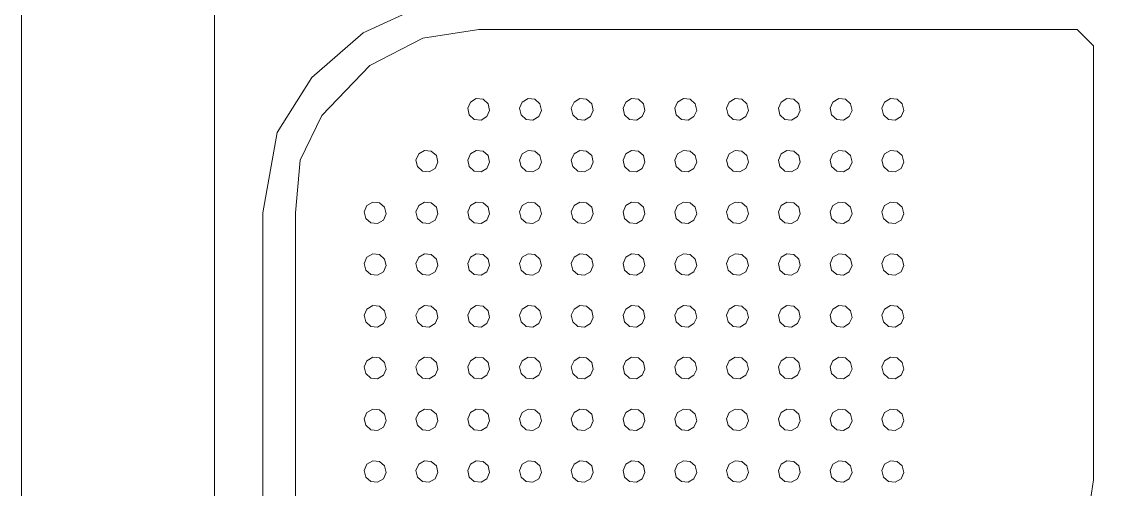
# Model space of a CAD drawing. Header units: millimetres. Extents: x -32 to 1412, y -324 to 2887.
# Drawn here: x 1038.991 to 1039.829, y 2053.535 to 2053.899 of the extents above; entities that cross this region are included whole.
import ezdxf

# ---------------------------------------------------------------- set-up
doc = ezdxf.new("R2010")
doc.units = ezdxf.units.MM
doc.header["$LTSCALE"] = 0.5
doc.layers.add('arquitetura', color=252, linetype='CONTINUOUS', lineweight=5)

msp = doc.modelspace()

# ---------------------------------------------------------------- linework, layer by layer
at = {"layer": 'arquitetura', "color": 252}
for p, q in [((1038.99123, 2053.05913), (1038.99123, 2054.90913)), ((1039.14123, 2053.20913), (1039.14123, 2054.90913)), ((1039.14123, 2053.20913), (1039.14123, 2053.95913))]:
    msp.add_line(p, q, dxfattribs=at)
at = {"layer": 'arquitetura'}
for p, q in [((1039.30323, 2053.9113), (1039.25687, 2053.88992)), ((1039.25687, 2053.88992), (1039.21692, 2053.85516)), ((1039.30323, 2053.88589), (1039.26212, 2053.86451)), ((1039.34666, 2053.89251), (1039.30323, 2053.88589)), ((1039.81204, 2053.89251), (1039.34666, 2053.89251)), ((1039.82462, 2053.87994), (1039.81204, 2053.89251)), ((1039.82462, 2053.54225), (1039.82462, 2053.87994)), ((1039.26212, 2053.86451), (1039.22473, 2053.82571)), ((1039.21692, 2053.85516), (1039.1899, 2053.81242)), ((1039.34027, 2053.83613), (1039.33816, 2053.83129)), ((1039.34482, 2053.8388), (1039.34027, 2053.83613)), ((1039.35007, 2053.83829), (1039.34482, 2053.8388)), ((1039.35402, 2053.83479), (1039.35007, 2053.83829)), ((1039.35515, 2053.82964), (1039.35402, 2053.83479)), ((1039.38052, 2053.83613), (1039.37841, 2053.83129)), ((1039.38507, 2053.8388), (1039.38052, 2053.83613)), ((1039.39032, 2053.83829), (1039.38507, 2053.8388)), ((1039.39427, 2053.83479), (1039.39032, 2053.83829)), ((1039.3954, 2053.82964), (1039.39427, 2053.83479)), ((1039.42077, 2053.83613), (1039.41866, 2053.83129)), ((1039.42532, 2053.8388), (1039.42077, 2053.83613)), ((1039.43057, 2053.83829), (1039.42532, 2053.8388)), ((1039.43452, 2053.83479), (1039.43057, 2053.83829)), ((1039.43565, 2053.82964), (1039.43452, 2053.83479)), ((1039.46102, 2053.83613), (1039.45891, 2053.83129)), ((1039.46557, 2053.8388), (1039.46102, 2053.83613)), ((1039.47082, 2053.83829), (1039.46557, 2053.8388)), ((1039.47476, 2053.83479), (1039.47082, 2053.83829)), ((1039.4759, 2053.82964), (1039.47476, 2053.83479)), ((1039.50127, 2053.83613), (1039.49916, 2053.83129)), ((1039.50582, 2053.8388), (1039.50127, 2053.83613)), ((1039.51107, 2053.83829), (1039.50582, 2053.8388)), ((1039.51501, 2053.83479), (1039.51107, 2053.83829)), ((1039.51615, 2053.82964), (1039.51501, 2053.83479)), ((1039.54152, 2053.83613), (1039.53941, 2053.83129)), ((1039.54607, 2053.8388), (1039.54152, 2053.83613)), ((1039.55132, 2053.83829), (1039.54607, 2053.8388)), ((1039.55526, 2053.83479), (1039.55132, 2053.83829)), ((1039.5564, 2053.82964), (1039.55526, 2053.83479)), ((1039.58177, 2053.83613), (1039.57966, 2053.83129)), ((1039.58631, 2053.8388), (1039.58177, 2053.83613)), ((1039.59157, 2053.83829), (1039.58631, 2053.8388)), ((1039.59551, 2053.83479), (1039.59157, 2053.83829)), ((1039.59665, 2053.82964), (1039.59551, 2053.83479)), ((1039.62202, 2053.83613), (1039.61991, 2053.83129)), ((1039.62656, 2053.8388), (1039.62202, 2053.83613)), ((1039.63181, 2053.83829), (1039.62656, 2053.8388)), ((1039.63576, 2053.83479), (1039.63181, 2053.83829)), ((1039.6369, 2053.82964), (1039.63576, 2053.83479)), ((1039.66226, 2053.83613), (1039.66016, 2053.83129)), ((1039.66681, 2053.8388), (1039.66226, 2053.83613)), ((1039.67206, 2053.83829), (1039.66681, 2053.8388)), ((1039.67601, 2053.83479), (1039.67206, 2053.83829)), ((1039.67715, 2053.82964), (1039.67601, 2053.83479)), ((1039.33816, 2053.83129), (1039.3393, 2053.82614)), ((1039.35304, 2053.8248), (1039.35515, 2053.82964)), ((1039.37841, 2053.83129), (1039.37955, 2053.82614)), ((1039.39329, 2053.8248), (1039.3954, 2053.82964)), ((1039.41866, 2053.83129), (1039.41979, 2053.82614)), ((1039.43354, 2053.8248), (1039.43565, 2053.82964)), ((1039.45891, 2053.83129), (1039.46004, 2053.82614)), ((1039.47379, 2053.8248), (1039.4759, 2053.82964)), ((1039.49916, 2053.83129), (1039.50029, 2053.82614)), ((1039.51404, 2053.8248), (1039.51615, 2053.82964)), ((1039.53941, 2053.83129), (1039.54054, 2053.82614)), ((1039.55429, 2053.8248), (1039.5564, 2053.82964)), ((1039.57966, 2053.83129), (1039.58079, 2053.82614)), ((1039.59454, 2053.8248), (1039.59665, 2053.82964)), ((1039.61991, 2053.83129), (1039.62104, 2053.82614)), ((1039.63479, 2053.8248), (1039.6369, 2053.82964)), ((1039.66016, 2053.83129), (1039.66129, 2053.82614)), ((1039.67504, 2053.8248), (1039.67715, 2053.82964)), ((1039.22473, 2053.82571), (1039.20795, 2053.79104)), ((1039.3393, 2053.82614), (1039.34324, 2053.82264)), ((1039.34324, 2053.82264), (1039.34849, 2053.82213)), ((1039.34849, 2053.82213), (1039.35304, 2053.8248)), ((1039.37955, 2053.82614), (1039.38349, 2053.82264)), ((1039.38349, 2053.82264), (1039.38874, 2053.82213)), ((1039.38874, 2053.82213), (1039.39329, 2053.8248)), ((1039.41979, 2053.82614), (1039.42374, 2053.82264)), ((1039.42374, 2053.82264), (1039.42899, 2053.82213)), ((1039.42899, 2053.82213), (1039.43354, 2053.8248)), ((1039.46004, 2053.82614), (1039.46399, 2053.82264)), ((1039.46399, 2053.82264), (1039.46924, 2053.82213)), ((1039.46924, 2053.82213), (1039.47379, 2053.8248)), ((1039.50029, 2053.82614), (1039.50424, 2053.82264)), ((1039.50424, 2053.82264), (1039.50949, 2053.82213)), ((1039.50949, 2053.82213), (1039.51404, 2053.8248)), ((1039.54054, 2053.82614), (1039.54449, 2053.82264)), ((1039.54449, 2053.82264), (1039.54974, 2053.82213)), ((1039.54974, 2053.82213), (1039.55429, 2053.8248)), ((1039.58079, 2053.82614), (1039.58474, 2053.82264)), ((1039.58474, 2053.82264), (1039.58999, 2053.82213)), ((1039.58999, 2053.82213), (1039.59454, 2053.8248)), ((1039.62104, 2053.82614), (1039.62499, 2053.82264)), ((1039.62499, 2053.82264), (1039.63024, 2053.82213)), ((1039.63024, 2053.82213), (1039.63479, 2053.8248)), ((1039.66129, 2053.82614), (1039.66524, 2053.82264)), ((1039.66524, 2053.82264), (1039.67049, 2053.82213)), ((1039.67049, 2053.82213), (1039.67504, 2053.8248)), ((1039.1899, 2053.81242), (1039.17895, 2053.74996)), ((1039.30002, 2053.79588), (1039.29791, 2053.79104)), ((1039.30457, 2053.79855), (1039.30002, 2053.79588)), ((1039.30982, 2053.79804), (1039.30457, 2053.79855)), ((1039.31377, 2053.79454), (1039.30982, 2053.79804)), ((1039.3149, 2053.78939), (1039.31377, 2053.79454)), ((1039.34027, 2053.79588), (1039.33816, 2053.79104)), ((1039.34482, 2053.79855), (1039.34027, 2053.79588)), ((1039.35007, 2053.79804), (1039.34482, 2053.79855)), ((1039.35402, 2053.79454), (1039.35007, 2053.79804)), ((1039.35515, 2053.78939), (1039.35402, 2053.79454)), ((1039.38052, 2053.79588), (1039.37841, 2053.79104)), ((1039.38507, 2053.79855), (1039.38052, 2053.79588)), ((1039.39032, 2053.79804), (1039.38507, 2053.79855)), ((1039.39427, 2053.79454), (1039.39032, 2053.79804)), ((1039.3954, 2053.78939), (1039.39427, 2053.79454)), ((1039.42077, 2053.79588), (1039.41866, 2053.79104)), ((1039.42532, 2053.79855), (1039.42077, 2053.79588)), ((1039.43057, 2053.79804), (1039.42532, 2053.79855)), ((1039.43452, 2053.79454), (1039.43057, 2053.79804)), ((1039.43565, 2053.78939), (1039.43452, 2053.79454)), ((1039.46102, 2053.79588), (1039.45891, 2053.79104)), ((1039.46557, 2053.79855), (1039.46102, 2053.79588)), ((1039.47082, 2053.79804), (1039.46557, 2053.79855)), ((1039.47476, 2053.79454), (1039.47082, 2053.79804)), ((1039.4759, 2053.78939), (1039.47476, 2053.79454)), ((1039.50127, 2053.79588), (1039.49916, 2053.79104)), ((1039.50582, 2053.79855), (1039.50127, 2053.79588)), ((1039.51107, 2053.79804), (1039.50582, 2053.79855)), ((1039.51501, 2053.79454), (1039.51107, 2053.79804)), ((1039.51615, 2053.78939), (1039.51501, 2053.79454)), ((1039.54152, 2053.79588), (1039.53941, 2053.79104)), ((1039.54607, 2053.79855), (1039.54152, 2053.79588)), ((1039.55132, 2053.79804), (1039.54607, 2053.79855)), ((1039.55526, 2053.79454), (1039.55132, 2053.79804)), ((1039.5564, 2053.78939), (1039.55526, 2053.79454)), ((1039.58177, 2053.79588), (1039.57966, 2053.79104)), ((1039.58631, 2053.79855), (1039.58177, 2053.79588)), ((1039.59157, 2053.79804), (1039.58631, 2053.79855)), ((1039.59551, 2053.79454), (1039.59157, 2053.79804)), ((1039.59665, 2053.78939), (1039.59551, 2053.79454)), ((1039.62202, 2053.79588), (1039.61991, 2053.79104)), ((1039.62656, 2053.79855), (1039.62202, 2053.79588)), ((1039.63181, 2053.79804), (1039.62656, 2053.79855)), ((1039.63576, 2053.79454), (1039.63181, 2053.79804)), ((1039.6369, 2053.78939), (1039.63576, 2053.79454)), ((1039.66226, 2053.79588), (1039.66016, 2053.79104)), ((1039.66681, 2053.79855), (1039.66226, 2053.79588)), ((1039.67206, 2053.79804), (1039.66681, 2053.79855)), ((1039.67601, 2053.79454), (1039.67206, 2053.79804)), ((1039.67715, 2053.78939), (1039.67601, 2053.79454)), ((1039.20795, 2053.79104), (1039.20411, 2053.74996)), ((1039.29791, 2053.79104), (1039.29905, 2053.78589)), ((1039.29905, 2053.78589), (1039.30299, 2053.78239)), ((1039.30824, 2053.78188), (1039.31279, 2053.78455)), ((1039.31279, 2053.78455), (1039.3149, 2053.78939)), ((1039.33816, 2053.79104), (1039.3393, 2053.78589)), ((1039.3393, 2053.78589), (1039.34324, 2053.78239)), ((1039.34849, 2053.78188), (1039.35304, 2053.78455)), ((1039.35304, 2053.78455), (1039.35515, 2053.78939)), ((1039.37841, 2053.79104), (1039.37955, 2053.78589)), ((1039.37955, 2053.78589), (1039.38349, 2053.78239)), ((1039.38874, 2053.78188), (1039.39329, 2053.78455)), ((1039.39329, 2053.78455), (1039.3954, 2053.78939)), ((1039.41866, 2053.79104), (1039.41979, 2053.78589)), ((1039.41979, 2053.78589), (1039.42374, 2053.78239)), ((1039.42899, 2053.78188), (1039.43354, 2053.78455)), ((1039.43354, 2053.78455), (1039.43565, 2053.78939)), ((1039.45891, 2053.79104), (1039.46004, 2053.78589)), ((1039.46004, 2053.78589), (1039.46399, 2053.78239)), ((1039.46924, 2053.78188), (1039.47379, 2053.78455)), ((1039.47379, 2053.78455), (1039.4759, 2053.78939)), ((1039.49916, 2053.79104), (1039.50029, 2053.78589)), ((1039.50029, 2053.78589), (1039.50424, 2053.78239)), ((1039.50949, 2053.78188), (1039.51404, 2053.78455)), ((1039.51404, 2053.78455), (1039.51615, 2053.78939)), ((1039.53941, 2053.79104), (1039.54054, 2053.78589)), ((1039.54054, 2053.78589), (1039.54449, 2053.78239)), ((1039.54974, 2053.78188), (1039.55429, 2053.78455)), ((1039.55429, 2053.78455), (1039.5564, 2053.78939)), ((1039.57966, 2053.79104), (1039.58079, 2053.78589)), ((1039.58079, 2053.78589), (1039.58474, 2053.78239)), ((1039.58999, 2053.78188), (1039.59454, 2053.78455)), ((1039.59454, 2053.78455), (1039.59665, 2053.78939)), ((1039.61991, 2053.79104), (1039.62104, 2053.78589)), ((1039.62104, 2053.78589), (1039.62499, 2053.78239)), ((1039.63024, 2053.78188), (1039.63479, 2053.78455)), ((1039.63479, 2053.78455), (1039.6369, 2053.78939)), ((1039.66016, 2053.79104), (1039.66129, 2053.78589)), ((1039.66129, 2053.78589), (1039.66524, 2053.78239)), ((1039.67049, 2053.78188), (1039.67504, 2053.78455)), ((1039.67504, 2053.78455), (1039.67715, 2053.78939)), ((1039.30299, 2053.78239), (1039.30824, 2053.78188)), ((1039.34324, 2053.78239), (1039.34849, 2053.78188)), ((1039.38349, 2053.78239), (1039.38874, 2053.78188)), ((1039.42374, 2053.78239), (1039.42899, 2053.78188)), ((1039.46399, 2053.78239), (1039.46924, 2053.78188)), ((1039.50424, 2053.78239), (1039.50949, 2053.78188)), ((1039.54449, 2053.78239), (1039.54974, 2053.78188)), ((1039.58474, 2053.78239), (1039.58999, 2053.78188)), ((1039.62499, 2053.78239), (1039.63024, 2053.78188)), ((1039.66524, 2053.78239), (1039.67049, 2053.78188)), ((1039.25977, 2053.75563), (1039.25766, 2053.75079)), ((1039.26432, 2053.7583), (1039.25977, 2053.75563)), ((1039.26957, 2053.75779), (1039.26432, 2053.7583)), ((1039.27352, 2053.75429), (1039.26957, 2053.75779)), ((1039.27465, 2053.74914), (1039.27352, 2053.75429)), ((1039.30002, 2053.75563), (1039.29791, 2053.75079)), ((1039.30457, 2053.7583), (1039.30002, 2053.75563)), ((1039.30982, 2053.75779), (1039.30457, 2053.7583)), ((1039.31377, 2053.75429), (1039.30982, 2053.75779)), ((1039.3149, 2053.74914), (1039.31377, 2053.75429)), ((1039.34027, 2053.75563), (1039.33816, 2053.75079)), ((1039.34482, 2053.7583), (1039.34027, 2053.75563)), ((1039.35007, 2053.75779), (1039.34482, 2053.7583)), ((1039.35402, 2053.75429), (1039.35007, 2053.75779)), ((1039.35515, 2053.74914), (1039.35402, 2053.75429)), ((1039.38052, 2053.75563), (1039.37841, 2053.75079)), ((1039.38507, 2053.7583), (1039.38052, 2053.75563)), ((1039.39032, 2053.75779), (1039.38507, 2053.7583)), ((1039.39427, 2053.75429), (1039.39032, 2053.75779)), ((1039.3954, 2053.74914), (1039.39427, 2053.75429)), ((1039.42077, 2053.75563), (1039.41866, 2053.75079)), ((1039.42532, 2053.7583), (1039.42077, 2053.75563)), ((1039.43057, 2053.75779), (1039.42532, 2053.7583)), ((1039.43452, 2053.75429), (1039.43057, 2053.75779)), ((1039.43565, 2053.74914), (1039.43452, 2053.75429)), ((1039.46102, 2053.75563), (1039.45891, 2053.75079)), ((1039.46557, 2053.7583), (1039.46102, 2053.75563)), ((1039.47082, 2053.75779), (1039.46557, 2053.7583)), ((1039.47476, 2053.75429), (1039.47082, 2053.75779)), ((1039.4759, 2053.74914), (1039.47476, 2053.75429)), ((1039.50127, 2053.75563), (1039.49916, 2053.75079)), ((1039.50582, 2053.7583), (1039.50127, 2053.75563)), ((1039.51107, 2053.75779), (1039.50582, 2053.7583)), ((1039.51501, 2053.75429), (1039.51107, 2053.75779)), ((1039.51615, 2053.74914), (1039.51501, 2053.75429)), ((1039.54152, 2053.75563), (1039.53941, 2053.75079)), ((1039.54607, 2053.7583), (1039.54152, 2053.75563)), ((1039.55132, 2053.75779), (1039.54607, 2053.7583)), ((1039.55526, 2053.75429), (1039.55132, 2053.75779)), ((1039.5564, 2053.74914), (1039.55526, 2053.75429)), ((1039.58177, 2053.75563), (1039.57966, 2053.75079)), ((1039.58631, 2053.7583), (1039.58177, 2053.75563)), ((1039.59157, 2053.75779), (1039.58631, 2053.7583)), ((1039.59551, 2053.75429), (1039.59157, 2053.75779)), ((1039.59665, 2053.74914), (1039.59551, 2053.75429)), ((1039.62202, 2053.75563), (1039.61991, 2053.75079)), ((1039.62656, 2053.7583), (1039.62202, 2053.75563)), ((1039.63181, 2053.75779), (1039.62656, 2053.7583)), ((1039.63576, 2053.75429), (1039.63181, 2053.75779)), ((1039.6369, 2053.74914), (1039.63576, 2053.75429)), ((1039.66226, 2053.75563), (1039.66016, 2053.75079)), ((1039.66681, 2053.7583), (1039.66226, 2053.75563)), ((1039.67206, 2053.75779), (1039.66681, 2053.7583)), ((1039.67601, 2053.75429), (1039.67206, 2053.75779)), ((1039.67715, 2053.74914), (1039.67601, 2053.75429)), ((1039.17895, 2053.74996), (1039.17895, 2053.25942)), ((1039.20411, 2053.74996), (1039.20411, 2053.28458)), ((1039.25766, 2053.75079), (1039.2588, 2053.74564)), ((1039.2588, 2053.74564), (1039.26274, 2053.74214)), ((1039.268, 2053.74163), (1039.27254, 2053.7443)), ((1039.27254, 2053.7443), (1039.27465, 2053.74914)), ((1039.29791, 2053.75079), (1039.29905, 2053.74564)), ((1039.29905, 2053.74564), (1039.30299, 2053.74214)), ((1039.30824, 2053.74163), (1039.31279, 2053.7443)), ((1039.31279, 2053.7443), (1039.3149, 2053.74914)), ((1039.33816, 2053.75079), (1039.3393, 2053.74564)), ((1039.3393, 2053.74564), (1039.34324, 2053.74214)), ((1039.34849, 2053.74163), (1039.35304, 2053.7443)), ((1039.35304, 2053.7443), (1039.35515, 2053.74914)), ((1039.37841, 2053.75079), (1039.37955, 2053.74564)), ((1039.37955, 2053.74564), (1039.38349, 2053.74214)), ((1039.38874, 2053.74163), (1039.39329, 2053.7443)), ((1039.39329, 2053.7443), (1039.3954, 2053.74914)), ((1039.41866, 2053.75079), (1039.41979, 2053.74564)), ((1039.41979, 2053.74564), (1039.42374, 2053.74214)), ((1039.42899, 2053.74163), (1039.43354, 2053.7443)), ((1039.43354, 2053.7443), (1039.43565, 2053.74914)), ((1039.45891, 2053.75079), (1039.46004, 2053.74564)), ((1039.46004, 2053.74564), (1039.46399, 2053.74214)), ((1039.46924, 2053.74163), (1039.47379, 2053.7443)), ((1039.47379, 2053.7443), (1039.4759, 2053.74914)), ((1039.49916, 2053.75079), (1039.50029, 2053.74564)), ((1039.50029, 2053.74564), (1039.50424, 2053.74214)), ((1039.50949, 2053.74163), (1039.51404, 2053.7443)), ((1039.51404, 2053.7443), (1039.51615, 2053.74914)), ((1039.53941, 2053.75079), (1039.54054, 2053.74564)), ((1039.54054, 2053.74564), (1039.54449, 2053.74214)), ((1039.54974, 2053.74163), (1039.55429, 2053.7443)), ((1039.55429, 2053.7443), (1039.5564, 2053.74914)), ((1039.57966, 2053.75079), (1039.58079, 2053.74564)), ((1039.58079, 2053.74564), (1039.58474, 2053.74214)), ((1039.58999, 2053.74163), (1039.59454, 2053.7443)), ((1039.59454, 2053.7443), (1039.59665, 2053.74914)), ((1039.61991, 2053.75079), (1039.62104, 2053.74564)), ((1039.62104, 2053.74564), (1039.62499, 2053.74214)), ((1039.63024, 2053.74163), (1039.63479, 2053.7443)), ((1039.63479, 2053.7443), (1039.6369, 2053.74914)), ((1039.66016, 2053.75079), (1039.66129, 2053.74564)), ((1039.66129, 2053.74564), (1039.66524, 2053.74214)), ((1039.67049, 2053.74163), (1039.67504, 2053.7443)), ((1039.67504, 2053.7443), (1039.67715, 2053.74914)), ((1039.26274, 2053.74214), (1039.268, 2053.74163)), ((1039.30299, 2053.74214), (1039.30824, 2053.74163)), ((1039.34324, 2053.74214), (1039.34849, 2053.74163)), ((1039.38349, 2053.74214), (1039.38874, 2053.74163)), ((1039.42374, 2053.74214), (1039.42899, 2053.74163)), ((1039.46399, 2053.74214), (1039.46924, 2053.74163)), ((1039.50424, 2053.74214), (1039.50949, 2053.74163)), ((1039.54449, 2053.74214), (1039.54974, 2053.74163)), ((1039.58474, 2053.74214), (1039.58999, 2053.74163)), ((1039.62499, 2053.74214), (1039.63024, 2053.74163)), ((1039.66524, 2053.74214), (1039.67049, 2053.74163)), ((1039.26432, 2053.71805), (1039.25977, 2053.71538)), ((1039.26957, 2053.71754), (1039.26432, 2053.71805)), ((1039.27352, 2053.71404), (1039.26957, 2053.71754)), ((1039.30457, 2053.71805), (1039.30002, 2053.71538)), ((1039.30982, 2053.71754), (1039.30457, 2053.71805)), ((1039.31377, 2053.71404), (1039.30982, 2053.71754)), ((1039.34482, 2053.71805), (1039.34027, 2053.71538)), ((1039.35007, 2053.71754), (1039.34482, 2053.71805)), ((1039.35402, 2053.71404), (1039.35007, 2053.71754)), ((1039.38507, 2053.71805), (1039.38052, 2053.71538)), ((1039.39032, 2053.71754), (1039.38507, 2053.71805)), ((1039.39427, 2053.71404), (1039.39032, 2053.71754)), ((1039.42532, 2053.71805), (1039.42077, 2053.71538)), ((1039.43057, 2053.71754), (1039.42532, 2053.71805)), ((1039.43452, 2053.71404), (1039.43057, 2053.71754)), ((1039.46557, 2053.71805), (1039.46102, 2053.71538)), ((1039.47082, 2053.71754), (1039.46557, 2053.71805)), ((1039.47476, 2053.71404), (1039.47082, 2053.71754)), ((1039.50582, 2053.71805), (1039.50127, 2053.71538)), ((1039.51107, 2053.71754), (1039.50582, 2053.71805)), ((1039.51501, 2053.71404), (1039.51107, 2053.71754)), ((1039.54607, 2053.71805), (1039.54152, 2053.71538)), ((1039.55132, 2053.71754), (1039.54607, 2053.71805)), ((1039.55526, 2053.71404), (1039.55132, 2053.71754)), ((1039.58631, 2053.71805), (1039.58177, 2053.71538)), ((1039.59157, 2053.71754), (1039.58631, 2053.71805)), ((1039.59551, 2053.71404), (1039.59157, 2053.71754)), ((1039.62656, 2053.71805), (1039.62202, 2053.71538)), ((1039.63181, 2053.71754), (1039.62656, 2053.71805)), ((1039.63576, 2053.71404), (1039.63181, 2053.71754)), ((1039.66681, 2053.71805), (1039.66226, 2053.71538)), ((1039.67206, 2053.71754), (1039.66681, 2053.71805)), ((1039.67601, 2053.71404), (1039.67206, 2053.71754)), ((1039.25977, 2053.71538), (1039.25766, 2053.71054)), ((1039.25766, 2053.71054), (1039.2588, 2053.70539)), ((1039.27465, 2053.70889), (1039.27352, 2053.71404)), ((1039.30002, 2053.71538), (1039.29791, 2053.71054)), ((1039.29791, 2053.71054), (1039.29905, 2053.70539)), ((1039.3149, 2053.70889), (1039.31377, 2053.71404)), ((1039.34027, 2053.71538), (1039.33816, 2053.71054)), ((1039.33816, 2053.71054), (1039.3393, 2053.70539)), ((1039.35515, 2053.70889), (1039.35402, 2053.71404)), ((1039.38052, 2053.71538), (1039.37841, 2053.71054)), ((1039.37841, 2053.71054), (1039.37955, 2053.70539)), ((1039.3954, 2053.70889), (1039.39427, 2053.71404)), ((1039.42077, 2053.71538), (1039.41866, 2053.71054)), ((1039.41866, 2053.71054), (1039.41979, 2053.70539)), ((1039.43565, 2053.70889), (1039.43452, 2053.71404)), ((1039.46102, 2053.71538), (1039.45891, 2053.71054)), ((1039.45891, 2053.71054), (1039.46004, 2053.70539)), ((1039.4759, 2053.70889), (1039.47476, 2053.71404)), ((1039.50127, 2053.71538), (1039.49916, 2053.71054)), ((1039.49916, 2053.71054), (1039.50029, 2053.70539)), ((1039.51615, 2053.70889), (1039.51501, 2053.71404)), ((1039.54152, 2053.71538), (1039.53941, 2053.71054)), ((1039.53941, 2053.71054), (1039.54054, 2053.70539)), ((1039.5564, 2053.70889), (1039.55526, 2053.71404)), ((1039.58177, 2053.71538), (1039.57966, 2053.71054)), ((1039.57966, 2053.71054), (1039.58079, 2053.70539)), ((1039.59665, 2053.70889), (1039.59551, 2053.71404)), ((1039.62202, 2053.71538), (1039.61991, 2053.71054)), ((1039.61991, 2053.71054), (1039.62104, 2053.70539)), ((1039.6369, 2053.70889), (1039.63576, 2053.71404)), ((1039.66226, 2053.71538), (1039.66016, 2053.71054)), ((1039.66016, 2053.71054), (1039.66129, 2053.70539)), ((1039.67715, 2053.70889), (1039.67601, 2053.71404)), ((1039.2588, 2053.70539), (1039.26274, 2053.70189)), ((1039.26274, 2053.70189), (1039.268, 2053.70138)), ((1039.268, 2053.70138), (1039.27254, 2053.70405)), ((1039.27254, 2053.70405), (1039.27465, 2053.70889)), ((1039.29905, 2053.70539), (1039.30299, 2053.70189)), ((1039.30299, 2053.70189), (1039.30824, 2053.70138)), ((1039.30824, 2053.70138), (1039.31279, 2053.70405)), ((1039.31279, 2053.70405), (1039.3149, 2053.70889)), ((1039.3393, 2053.70539), (1039.34324, 2053.70189)), ((1039.34324, 2053.70189), (1039.34849, 2053.70138)), ((1039.34849, 2053.70138), (1039.35304, 2053.70405)), ((1039.35304, 2053.70405), (1039.35515, 2053.70889)), ((1039.37955, 2053.70539), (1039.38349, 2053.70189)), ((1039.38349, 2053.70189), (1039.38874, 2053.70138)), ((1039.38874, 2053.70138), (1039.39329, 2053.70405)), ((1039.39329, 2053.70405), (1039.3954, 2053.70889)), ((1039.41979, 2053.70539), (1039.42374, 2053.70189)), ((1039.42374, 2053.70189), (1039.42899, 2053.70138)), ((1039.42899, 2053.70138), (1039.43354, 2053.70405)), ((1039.43354, 2053.70405), (1039.43565, 2053.70889)), ((1039.46004, 2053.70539), (1039.46399, 2053.70189)), ((1039.46399, 2053.70189), (1039.46924, 2053.70138)), ((1039.46924, 2053.70138), (1039.47379, 2053.70405)), ((1039.47379, 2053.70405), (1039.4759, 2053.70889)), ((1039.50029, 2053.70539), (1039.50424, 2053.70189)), ((1039.50424, 2053.70189), (1039.50949, 2053.70138)), ((1039.50949, 2053.70138), (1039.51404, 2053.70405)), ((1039.51404, 2053.70405), (1039.51615, 2053.70889)), ((1039.54054, 2053.70539), (1039.54449, 2053.70189)), ((1039.54449, 2053.70189), (1039.54974, 2053.70138)), ((1039.54974, 2053.70138), (1039.55429, 2053.70405)), ((1039.55429, 2053.70405), (1039.5564, 2053.70889)), ((1039.58079, 2053.70539), (1039.58474, 2053.70189)), ((1039.58474, 2053.70189), (1039.58999, 2053.70138)), ((1039.58999, 2053.70138), (1039.59454, 2053.70405)), ((1039.59454, 2053.70405), (1039.59665, 2053.70889)), ((1039.62104, 2053.70539), (1039.62499, 2053.70189)), ((1039.62499, 2053.70189), (1039.63024, 2053.70138)), ((1039.63024, 2053.70138), (1039.63479, 2053.70405)), ((1039.63479, 2053.70405), (1039.6369, 2053.70889)), ((1039.66129, 2053.70539), (1039.66524, 2053.70189)), ((1039.66524, 2053.70189), (1039.67049, 2053.70138)), ((1039.67049, 2053.70138), (1039.67504, 2053.70405)), ((1039.67504, 2053.70405), (1039.67715, 2053.70889)), ((1039.26432, 2053.6778), (1039.25977, 2053.67513)), ((1039.26957, 2053.67729), (1039.26432, 2053.6778)), ((1039.27352, 2053.67379), (1039.26957, 2053.67729)), ((1039.30457, 2053.6778), (1039.30002, 2053.67513)), ((1039.30982, 2053.67729), (1039.30457, 2053.6778)), ((1039.31377, 2053.67379), (1039.30982, 2053.67729)), ((1039.34482, 2053.6778), (1039.34027, 2053.67513)), ((1039.35007, 2053.67729), (1039.34482, 2053.6778)), ((1039.35402, 2053.67379), (1039.35007, 2053.67729)), ((1039.38507, 2053.6778), (1039.38052, 2053.67513)), ((1039.39032, 2053.67729), (1039.38507, 2053.6778)), ((1039.39427, 2053.67379), (1039.39032, 2053.67729)), ((1039.42532, 2053.6778), (1039.42077, 2053.67513)), ((1039.43057, 2053.67729), (1039.42532, 2053.6778)), ((1039.43452, 2053.67379), (1039.43057, 2053.67729)), ((1039.46557, 2053.6778), (1039.46102, 2053.67513)), ((1039.47082, 2053.67729), (1039.46557, 2053.6778)), ((1039.47476, 2053.67379), (1039.47082, 2053.67729)), ((1039.50582, 2053.6778), (1039.50127, 2053.67513)), ((1039.51107, 2053.67729), (1039.50582, 2053.6778)), ((1039.51501, 2053.67379), (1039.51107, 2053.67729)), ((1039.54607, 2053.6778), (1039.54152, 2053.67513)), ((1039.55132, 2053.67729), (1039.54607, 2053.6778)), ((1039.55526, 2053.67379), (1039.55132, 2053.67729)), ((1039.58631, 2053.6778), (1039.58177, 2053.67513)), ((1039.59157, 2053.67729), (1039.58631, 2053.6778)), ((1039.59551, 2053.67379), (1039.59157, 2053.67729)), ((1039.62656, 2053.6778), (1039.62202, 2053.67513)), ((1039.63181, 2053.67729), (1039.62656, 2053.6778)), ((1039.63576, 2053.67379), (1039.63181, 2053.67729)), ((1039.66681, 2053.6778), (1039.66226, 2053.67513)), ((1039.67206, 2053.67729), (1039.66681, 2053.6778)), ((1039.67601, 2053.67379), (1039.67206, 2053.67729)), ((1039.25977, 2053.67513), (1039.25766, 2053.67029)), ((1039.25766, 2053.67029), (1039.2588, 2053.66514)), ((1039.27254, 2053.6638), (1039.27465, 2053.66864)), ((1039.27465, 2053.66864), (1039.27352, 2053.67379)), ((1039.30002, 2053.67513), (1039.29791, 2053.67029)), ((1039.29791, 2053.67029), (1039.29905, 2053.66514)), ((1039.31279, 2053.6638), (1039.3149, 2053.66864)), ((1039.3149, 2053.66864), (1039.31377, 2053.67379)), ((1039.34027, 2053.67513), (1039.33816, 2053.67029)), ((1039.33816, 2053.67029), (1039.3393, 2053.66514)), ((1039.35304, 2053.6638), (1039.35515, 2053.66864)), ((1039.35515, 2053.66864), (1039.35402, 2053.67379)), ((1039.38052, 2053.67513), (1039.37841, 2053.67029)), ((1039.37841, 2053.67029), (1039.37955, 2053.66514)), ((1039.39329, 2053.6638), (1039.3954, 2053.66864)), ((1039.3954, 2053.66864), (1039.39427, 2053.67379)), ((1039.42077, 2053.67513), (1039.41866, 2053.67029)), ((1039.41866, 2053.67029), (1039.41979, 2053.66514)), ((1039.43354, 2053.6638), (1039.43565, 2053.66864)), ((1039.43565, 2053.66864), (1039.43452, 2053.67379)), ((1039.46102, 2053.67513), (1039.45891, 2053.67029)), ((1039.45891, 2053.67029), (1039.46004, 2053.66514)), ((1039.47379, 2053.6638), (1039.4759, 2053.66864)), ((1039.4759, 2053.66864), (1039.47476, 2053.67379)), ((1039.50127, 2053.67513), (1039.49916, 2053.67029)), ((1039.49916, 2053.67029), (1039.50029, 2053.66514)), ((1039.51404, 2053.6638), (1039.51615, 2053.66864)), ((1039.51615, 2053.66864), (1039.51501, 2053.67379)), ((1039.54152, 2053.67513), (1039.53941, 2053.67029)), ((1039.53941, 2053.67029), (1039.54054, 2053.66514)), ((1039.55429, 2053.6638), (1039.5564, 2053.66864)), ((1039.5564, 2053.66864), (1039.55526, 2053.67379)), ((1039.58177, 2053.67513), (1039.57966, 2053.67029)), ((1039.57966, 2053.67029), (1039.58079, 2053.66514)), ((1039.59454, 2053.6638), (1039.59665, 2053.66864)), ((1039.59665, 2053.66864), (1039.59551, 2053.67379)), ((1039.62202, 2053.67513), (1039.61991, 2053.67029)), ((1039.61991, 2053.67029), (1039.62104, 2053.66514)), ((1039.63479, 2053.6638), (1039.6369, 2053.66864)), ((1039.6369, 2053.66864), (1039.63576, 2053.67379)), ((1039.66226, 2053.67513), (1039.66016, 2053.67029)), ((1039.66016, 2053.67029), (1039.66129, 2053.66514)), ((1039.67504, 2053.6638), (1039.67715, 2053.66864)), ((1039.67715, 2053.66864), (1039.67601, 2053.67379)), ((1039.2588, 2053.66514), (1039.26274, 2053.66164)), ((1039.26274, 2053.66164), (1039.268, 2053.66113)), ((1039.268, 2053.66113), (1039.27254, 2053.6638)), ((1039.29905, 2053.66514), (1039.30299, 2053.66164)), ((1039.30299, 2053.66164), (1039.30824, 2053.66113)), ((1039.30824, 2053.66113), (1039.31279, 2053.6638)), ((1039.3393, 2053.66514), (1039.34324, 2053.66164)), ((1039.34324, 2053.66164), (1039.34849, 2053.66113)), ((1039.34849, 2053.66113), (1039.35304, 2053.6638)), ((1039.37955, 2053.66514), (1039.38349, 2053.66164)), ((1039.38349, 2053.66164), (1039.38874, 2053.66113)), ((1039.38874, 2053.66113), (1039.39329, 2053.6638)), ((1039.41979, 2053.66514), (1039.42374, 2053.66164)), ((1039.42374, 2053.66164), (1039.42899, 2053.66113)), ((1039.42899, 2053.66113), (1039.43354, 2053.6638)), ((1039.46004, 2053.66514), (1039.46399, 2053.66164)), ((1039.46399, 2053.66164), (1039.46924, 2053.66113)), ((1039.46924, 2053.66113), (1039.47379, 2053.6638)), ((1039.50029, 2053.66514), (1039.50424, 2053.66164)), ((1039.50424, 2053.66164), (1039.50949, 2053.66113)), ((1039.50949, 2053.66113), (1039.51404, 2053.6638)), ((1039.54054, 2053.66514), (1039.54449, 2053.66164)), ((1039.54449, 2053.66164), (1039.54974, 2053.66113)), ((1039.54974, 2053.66113), (1039.55429, 2053.6638)), ((1039.58079, 2053.66514), (1039.58474, 2053.66164)), ((1039.58474, 2053.66164), (1039.58999, 2053.66113)), ((1039.58999, 2053.66113), (1039.59454, 2053.6638)), ((1039.62104, 2053.66514), (1039.62499, 2053.66164)), ((1039.62499, 2053.66164), (1039.63024, 2053.66113)), ((1039.63024, 2053.66113), (1039.63479, 2053.6638)), ((1039.66129, 2053.66514), (1039.66524, 2053.66164)), ((1039.66524, 2053.66164), (1039.67049, 2053.66113)), ((1039.67049, 2053.66113), (1039.67504, 2053.6638)), ((1039.25977, 2053.63488), (1039.25766, 2053.63004)), ((1039.26432, 2053.63755), (1039.25977, 2053.63488)), ((1039.26957, 2053.63704), (1039.26432, 2053.63755)), ((1039.27352, 2053.63354), (1039.26957, 2053.63704)), ((1039.30002, 2053.63488), (1039.29791, 2053.63004)), ((1039.30457, 2053.63755), (1039.30002, 2053.63488)), ((1039.30982, 2053.63704), (1039.30457, 2053.63755)), ((1039.31377, 2053.63354), (1039.30982, 2053.63704)), ((1039.34027, 2053.63488), (1039.33816, 2053.63004)), ((1039.34482, 2053.63755), (1039.34027, 2053.63488)), ((1039.35007, 2053.63704), (1039.34482, 2053.63755)), ((1039.35402, 2053.63354), (1039.35007, 2053.63704)), ((1039.38052, 2053.63488), (1039.37841, 2053.63004)), ((1039.38507, 2053.63755), (1039.38052, 2053.63488)), ((1039.39032, 2053.63704), (1039.38507, 2053.63755)), ((1039.39427, 2053.63354), (1039.39032, 2053.63704)), ((1039.42077, 2053.63488), (1039.41866, 2053.63004)), ((1039.42532, 2053.63755), (1039.42077, 2053.63488)), ((1039.43057, 2053.63704), (1039.42532, 2053.63755)), ((1039.43452, 2053.63354), (1039.43057, 2053.63704)), ((1039.46102, 2053.63488), (1039.45891, 2053.63004)), ((1039.46557, 2053.63755), (1039.46102, 2053.63488)), ((1039.47082, 2053.63704), (1039.46557, 2053.63755)), ((1039.47476, 2053.63354), (1039.47082, 2053.63704)), ((1039.50127, 2053.63488), (1039.49916, 2053.63004)), ((1039.50582, 2053.63755), (1039.50127, 2053.63488)), ((1039.51107, 2053.63704), (1039.50582, 2053.63755)), ((1039.51501, 2053.63354), (1039.51107, 2053.63704)), ((1039.54152, 2053.63488), (1039.53941, 2053.63004)), ((1039.54607, 2053.63755), (1039.54152, 2053.63488)), ((1039.55132, 2053.63704), (1039.54607, 2053.63755)), ((1039.55526, 2053.63354), (1039.55132, 2053.63704)), ((1039.58177, 2053.63488), (1039.57966, 2053.63004)), ((1039.58631, 2053.63755), (1039.58177, 2053.63488)), ((1039.59157, 2053.63704), (1039.58631, 2053.63755)), ((1039.59551, 2053.63354), (1039.59157, 2053.63704)), ((1039.62202, 2053.63488), (1039.61991, 2053.63004)), ((1039.62656, 2053.63755), (1039.62202, 2053.63488)), ((1039.63181, 2053.63704), (1039.62656, 2053.63755)), ((1039.63576, 2053.63354), (1039.63181, 2053.63704)), ((1039.66226, 2053.63488), (1039.66016, 2053.63004)), ((1039.66681, 2053.63755), (1039.66226, 2053.63488)), ((1039.67206, 2053.63704), (1039.66681, 2053.63755)), ((1039.67601, 2053.63354), (1039.67206, 2053.63704)), ((1039.25766, 2053.63004), (1039.2588, 2053.62489)), ((1039.27254, 2053.62355), (1039.27465, 2053.62839)), ((1039.27465, 2053.62839), (1039.27352, 2053.63354)), ((1039.29791, 2053.63004), (1039.29905, 2053.62489)), ((1039.31279, 2053.62355), (1039.3149, 2053.62839)), ((1039.3149, 2053.62839), (1039.31377, 2053.63354)), ((1039.33816, 2053.63004), (1039.3393, 2053.62489)), ((1039.35304, 2053.62355), (1039.35515, 2053.62839)), ((1039.35515, 2053.62839), (1039.35402, 2053.63354)), ((1039.37841, 2053.63004), (1039.37955, 2053.62489)), ((1039.39329, 2053.62355), (1039.3954, 2053.62839)), ((1039.3954, 2053.62839), (1039.39427, 2053.63354)), ((1039.41866, 2053.63004), (1039.41979, 2053.62489)), ((1039.43354, 2053.62355), (1039.43565, 2053.62839)), ((1039.43565, 2053.62839), (1039.43452, 2053.63354)), ((1039.45891, 2053.63004), (1039.46004, 2053.62489)), ((1039.47379, 2053.62355), (1039.4759, 2053.62839)), ((1039.4759, 2053.62839), (1039.47476, 2053.63354)), ((1039.49916, 2053.63004), (1039.50029, 2053.62489)), ((1039.51404, 2053.62355), (1039.51615, 2053.62839)), ((1039.51615, 2053.62839), (1039.51501, 2053.63354)), ((1039.53941, 2053.63004), (1039.54054, 2053.62489)), ((1039.55429, 2053.62355), (1039.5564, 2053.62839)), ((1039.5564, 2053.62839), (1039.55526, 2053.63354)), ((1039.57966, 2053.63004), (1039.58079, 2053.62489)), ((1039.59454, 2053.62355), (1039.59665, 2053.62839)), ((1039.59665, 2053.62839), (1039.59551, 2053.63354)), ((1039.61991, 2053.63004), (1039.62104, 2053.62489)), ((1039.63479, 2053.62355), (1039.6369, 2053.62839)), ((1039.6369, 2053.62839), (1039.63576, 2053.63354)), ((1039.66016, 2053.63004), (1039.66129, 2053.62489)), ((1039.67504, 2053.62355), (1039.67715, 2053.62839)), ((1039.67715, 2053.62839), (1039.67601, 2053.63354)), ((1039.2588, 2053.62489), (1039.26274, 2053.62139)), ((1039.26274, 2053.62139), (1039.268, 2053.62088)), ((1039.268, 2053.62088), (1039.27254, 2053.62355)), ((1039.29905, 2053.62489), (1039.30299, 2053.62139)), ((1039.30299, 2053.62139), (1039.30824, 2053.62088)), ((1039.30824, 2053.62088), (1039.31279, 2053.62355)), ((1039.3393, 2053.62489), (1039.34324, 2053.62139)), ((1039.34324, 2053.62139), (1039.34849, 2053.62088)), ((1039.34849, 2053.62088), (1039.35304, 2053.62355)), ((1039.37955, 2053.62489), (1039.38349, 2053.62139)), ((1039.38349, 2053.62139), (1039.38874, 2053.62088)), ((1039.38874, 2053.62088), (1039.39329, 2053.62355)), ((1039.41979, 2053.62489), (1039.42374, 2053.62139)), ((1039.42374, 2053.62139), (1039.42899, 2053.62088)), ((1039.42899, 2053.62088), (1039.43354, 2053.62355)), ((1039.46004, 2053.62489), (1039.46399, 2053.62139)), ((1039.46399, 2053.62139), (1039.46924, 2053.62088)), ((1039.46924, 2053.62088), (1039.47379, 2053.62355)), ((1039.50029, 2053.62489), (1039.50424, 2053.62139)), ((1039.50424, 2053.62139), (1039.50949, 2053.62088)), ((1039.50949, 2053.62088), (1039.51404, 2053.62355)), ((1039.54054, 2053.62489), (1039.54449, 2053.62139)), ((1039.54449, 2053.62139), (1039.54974, 2053.62088)), ((1039.54974, 2053.62088), (1039.55429, 2053.62355)), ((1039.58079, 2053.62489), (1039.58474, 2053.62139)), ((1039.58474, 2053.62139), (1039.58999, 2053.62088)), ((1039.58999, 2053.62088), (1039.59454, 2053.62355)), ((1039.62104, 2053.62489), (1039.62499, 2053.62139)), ((1039.62499, 2053.62139), (1039.63024, 2053.62088)), ((1039.63024, 2053.62088), (1039.63479, 2053.62355)), ((1039.66129, 2053.62489), (1039.66524, 2053.62139)), ((1039.66524, 2053.62139), (1039.67049, 2053.62088)), ((1039.67049, 2053.62088), (1039.67504, 2053.62355)), ((1039.25977, 2053.59463), (1039.25766, 2053.58979)), ((1039.26432, 2053.5973), (1039.25977, 2053.59463)), ((1039.26957, 2053.59679), (1039.26432, 2053.5973)), ((1039.27352, 2053.59329), (1039.26957, 2053.59679)), ((1039.27465, 2053.58814), (1039.27352, 2053.59329)), ((1039.30002, 2053.59463), (1039.29791, 2053.58979)), ((1039.30457, 2053.5973), (1039.30002, 2053.59463)), ((1039.30982, 2053.59679), (1039.30457, 2053.5973)), ((1039.31377, 2053.59329), (1039.30982, 2053.59679)), ((1039.3149, 2053.58814), (1039.31377, 2053.59329)), ((1039.34027, 2053.59463), (1039.33816, 2053.58979)), ((1039.34482, 2053.5973), (1039.34027, 2053.59463)), ((1039.35007, 2053.59679), (1039.34482, 2053.5973)), ((1039.35402, 2053.59329), (1039.35007, 2053.59679)), ((1039.35515, 2053.58814), (1039.35402, 2053.59329)), ((1039.38052, 2053.59463), (1039.37841, 2053.58979)), ((1039.38507, 2053.5973), (1039.38052, 2053.59463)), ((1039.39032, 2053.59679), (1039.38507, 2053.5973)), ((1039.39427, 2053.59329), (1039.39032, 2053.59679)), ((1039.3954, 2053.58814), (1039.39427, 2053.59329)), ((1039.42077, 2053.59463), (1039.41866, 2053.58979)), ((1039.42532, 2053.5973), (1039.42077, 2053.59463)), ((1039.43057, 2053.59679), (1039.42532, 2053.5973)), ((1039.43452, 2053.59329), (1039.43057, 2053.59679)), ((1039.43565, 2053.58814), (1039.43452, 2053.59329)), ((1039.46102, 2053.59463), (1039.45891, 2053.58979)), ((1039.46557, 2053.5973), (1039.46102, 2053.59463)), ((1039.47082, 2053.59679), (1039.46557, 2053.5973)), ((1039.47476, 2053.59329), (1039.47082, 2053.59679)), ((1039.4759, 2053.58814), (1039.47476, 2053.59329)), ((1039.50127, 2053.59463), (1039.49916, 2053.58979)), ((1039.50582, 2053.5973), (1039.50127, 2053.59463)), ((1039.51107, 2053.59679), (1039.50582, 2053.5973)), ((1039.51501, 2053.59329), (1039.51107, 2053.59679)), ((1039.51615, 2053.58814), (1039.51501, 2053.59329)), ((1039.54152, 2053.59463), (1039.53941, 2053.58979)), ((1039.54607, 2053.5973), (1039.54152, 2053.59463)), ((1039.55132, 2053.59679), (1039.54607, 2053.5973)), ((1039.55526, 2053.59329), (1039.55132, 2053.59679)), ((1039.5564, 2053.58814), (1039.55526, 2053.59329)), ((1039.58177, 2053.59463), (1039.57966, 2053.58979)), ((1039.58631, 2053.5973), (1039.58177, 2053.59463)), ((1039.59157, 2053.59679), (1039.58631, 2053.5973)), ((1039.59551, 2053.59329), (1039.59157, 2053.59679)), ((1039.59665, 2053.58814), (1039.59551, 2053.59329)), ((1039.62202, 2053.59463), (1039.61991, 2053.58979)), ((1039.62656, 2053.5973), (1039.62202, 2053.59463)), ((1039.63181, 2053.59679), (1039.62656, 2053.5973)), ((1039.63576, 2053.59329), (1039.63181, 2053.59679)), ((1039.6369, 2053.58814), (1039.63576, 2053.59329)), ((1039.66226, 2053.59463), (1039.66016, 2053.58979)), ((1039.66681, 2053.5973), (1039.66226, 2053.59463)), ((1039.67206, 2053.59679), (1039.66681, 2053.5973)), ((1039.67601, 2053.59329), (1039.67206, 2053.59679)), ((1039.67715, 2053.58814), (1039.67601, 2053.59329)), ((1039.25766, 2053.58979), (1039.2588, 2053.58464)), ((1039.2588, 2053.58464), (1039.26274, 2053.58114)), ((1039.27254, 2053.5833), (1039.27465, 2053.58814)), ((1039.29791, 2053.58979), (1039.29905, 2053.58464)), ((1039.29905, 2053.58464), (1039.30299, 2053.58114)), ((1039.31279, 2053.5833), (1039.3149, 2053.58814)), ((1039.33816, 2053.58979), (1039.3393, 2053.58464)), ((1039.3393, 2053.58464), (1039.34324, 2053.58114)), ((1039.35304, 2053.5833), (1039.35515, 2053.58814)), ((1039.37841, 2053.58979), (1039.37955, 2053.58464)), ((1039.37955, 2053.58464), (1039.38349, 2053.58114)), ((1039.39329, 2053.5833), (1039.3954, 2053.58814)), ((1039.41866, 2053.58979), (1039.41979, 2053.58464)), ((1039.41979, 2053.58464), (1039.42374, 2053.58114)), ((1039.43354, 2053.5833), (1039.43565, 2053.58814)), ((1039.45891, 2053.58979), (1039.46004, 2053.58464)), ((1039.46004, 2053.58464), (1039.46399, 2053.58114)), ((1039.47379, 2053.5833), (1039.4759, 2053.58814)), ((1039.49916, 2053.58979), (1039.50029, 2053.58464)), ((1039.50029, 2053.58464), (1039.50424, 2053.58114)), ((1039.51404, 2053.5833), (1039.51615, 2053.58814)), ((1039.53941, 2053.58979), (1039.54054, 2053.58464)), ((1039.54054, 2053.58464), (1039.54449, 2053.58114)), ((1039.55429, 2053.5833), (1039.5564, 2053.58814)), ((1039.57966, 2053.58979), (1039.58079, 2053.58464)), ((1039.58079, 2053.58464), (1039.58474, 2053.58114)), ((1039.59454, 2053.5833), (1039.59665, 2053.58814)), ((1039.61991, 2053.58979), (1039.62104, 2053.58464)), ((1039.62104, 2053.58464), (1039.62499, 2053.58114)), ((1039.63479, 2053.5833), (1039.6369, 2053.58814)), ((1039.66016, 2053.58979), (1039.66129, 2053.58464)), ((1039.66129, 2053.58464), (1039.66524, 2053.58114)), ((1039.67504, 2053.5833), (1039.67715, 2053.58814)), ((1039.26274, 2053.58114), (1039.268, 2053.58063)), ((1039.268, 2053.58063), (1039.27254, 2053.5833)), ((1039.30299, 2053.58114), (1039.30824, 2053.58063)), ((1039.30824, 2053.58063), (1039.31279, 2053.5833)), ((1039.34324, 2053.58114), (1039.34849, 2053.58063)), ((1039.34849, 2053.58063), (1039.35304, 2053.5833)), ((1039.38349, 2053.58114), (1039.38874, 2053.58063)), ((1039.38874, 2053.58063), (1039.39329, 2053.5833)), ((1039.42374, 2053.58114), (1039.42899, 2053.58063)), ((1039.42899, 2053.58063), (1039.43354, 2053.5833)), ((1039.46399, 2053.58114), (1039.46924, 2053.58063)), ((1039.46924, 2053.58063), (1039.47379, 2053.5833)), ((1039.50424, 2053.58114), (1039.50949, 2053.58063)), ((1039.50949, 2053.58063), (1039.51404, 2053.5833)), ((1039.54449, 2053.58114), (1039.54974, 2053.58063)), ((1039.54974, 2053.58063), (1039.55429, 2053.5833)), ((1039.58474, 2053.58114), (1039.58999, 2053.58063)), ((1039.58999, 2053.58063), (1039.59454, 2053.5833)), ((1039.62499, 2053.58114), (1039.63024, 2053.58063)), ((1039.63024, 2053.58063), (1039.63479, 2053.5833)), ((1039.66524, 2053.58114), (1039.67049, 2053.58063)), ((1039.67049, 2053.58063), (1039.67504, 2053.5833)), ((1039.25977, 2053.55438), (1039.25766, 2053.54955)), ((1039.26432, 2053.55705), (1039.25977, 2053.55438)), ((1039.26957, 2053.55654), (1039.26432, 2053.55705)), ((1039.27352, 2053.55304), (1039.26957, 2053.55654)), ((1039.27465, 2053.54789), (1039.27352, 2053.55304)), ((1039.30002, 2053.55438), (1039.29791, 2053.54955)), ((1039.30457, 2053.55705), (1039.30002, 2053.55438)), ((1039.30982, 2053.55654), (1039.30457, 2053.55705)), ((1039.31377, 2053.55304), (1039.30982, 2053.55654)), ((1039.3149, 2053.54789), (1039.31377, 2053.55304)), ((1039.34027, 2053.55438), (1039.33816, 2053.54955)), ((1039.34482, 2053.55705), (1039.34027, 2053.55438)), ((1039.35007, 2053.55654), (1039.34482, 2053.55705)), ((1039.35402, 2053.55304), (1039.35007, 2053.55654)), ((1039.35515, 2053.54789), (1039.35402, 2053.55304)), ((1039.38052, 2053.55438), (1039.37841, 2053.54955)), ((1039.38507, 2053.55705), (1039.38052, 2053.55438)), ((1039.39032, 2053.55654), (1039.38507, 2053.55705)), ((1039.39427, 2053.55304), (1039.39032, 2053.55654)), ((1039.3954, 2053.54789), (1039.39427, 2053.55304)), ((1039.42077, 2053.55438), (1039.41866, 2053.54955)), ((1039.42532, 2053.55705), (1039.42077, 2053.55438)), ((1039.43057, 2053.55654), (1039.42532, 2053.55705)), ((1039.43452, 2053.55304), (1039.43057, 2053.55654)), ((1039.43565, 2053.54789), (1039.43452, 2053.55304)), ((1039.46102, 2053.55438), (1039.45891, 2053.54955)), ((1039.46557, 2053.55705), (1039.46102, 2053.55438)), ((1039.47082, 2053.55654), (1039.46557, 2053.55705)), ((1039.47476, 2053.55304), (1039.47082, 2053.55654)), ((1039.4759, 2053.54789), (1039.47476, 2053.55304)), ((1039.50127, 2053.55438), (1039.49916, 2053.54955)), ((1039.50582, 2053.55705), (1039.50127, 2053.55438)), ((1039.51107, 2053.55654), (1039.50582, 2053.55705)), ((1039.51501, 2053.55304), (1039.51107, 2053.55654)), ((1039.51615, 2053.54789), (1039.51501, 2053.55304)), ((1039.54152, 2053.55438), (1039.53941, 2053.54955)), ((1039.54607, 2053.55705), (1039.54152, 2053.55438)), ((1039.55132, 2053.55654), (1039.54607, 2053.55705)), ((1039.55526, 2053.55304), (1039.55132, 2053.55654)), ((1039.5564, 2053.54789), (1039.55526, 2053.55304)), ((1039.58177, 2053.55438), (1039.57966, 2053.54955)), ((1039.58631, 2053.55705), (1039.58177, 2053.55438)), ((1039.59157, 2053.55654), (1039.58631, 2053.55705)), ((1039.59551, 2053.55304), (1039.59157, 2053.55654)), ((1039.59665, 2053.54789), (1039.59551, 2053.55304)), ((1039.62202, 2053.55438), (1039.61991, 2053.54955)), ((1039.62656, 2053.55705), (1039.62202, 2053.55438)), ((1039.63181, 2053.55654), (1039.62656, 2053.55705)), ((1039.63576, 2053.55304), (1039.63181, 2053.55654)), ((1039.6369, 2053.54789), (1039.63576, 2053.55304)), ((1039.66226, 2053.55438), (1039.66016, 2053.54955)), ((1039.66681, 2053.55705), (1039.66226, 2053.55438)), ((1039.67206, 2053.55654), (1039.66681, 2053.55705)), ((1039.67601, 2053.55304), (1039.67206, 2053.55654)), ((1039.67715, 2053.54789), (1039.67601, 2053.55304)), ((1039.25766, 2053.54955), (1039.2588, 2053.54439)), ((1039.2588, 2053.54439), (1039.26274, 2053.54089)), ((1039.268, 2053.54038), (1039.27254, 2053.54305)), ((1039.27254, 2053.54305), (1039.27465, 2053.54789)), ((1039.29791, 2053.54955), (1039.29905, 2053.54439)), ((1039.29905, 2053.54439), (1039.30299, 2053.54089)), ((1039.30824, 2053.54038), (1039.31279, 2053.54305)), ((1039.31279, 2053.54305), (1039.3149, 2053.54789)), ((1039.33816, 2053.54955), (1039.3393, 2053.54439)), ((1039.3393, 2053.54439), (1039.34324, 2053.54089)), ((1039.34849, 2053.54038), (1039.35304, 2053.54305)), ((1039.35304, 2053.54305), (1039.35515, 2053.54789)), ((1039.37841, 2053.54955), (1039.37955, 2053.54439)), ((1039.37955, 2053.54439), (1039.38349, 2053.54089)), ((1039.38874, 2053.54038), (1039.39329, 2053.54305)), ((1039.39329, 2053.54305), (1039.3954, 2053.54789)), ((1039.41866, 2053.54955), (1039.41979, 2053.54439)), ((1039.41979, 2053.54439), (1039.42374, 2053.54089)), ((1039.42899, 2053.54038), (1039.43354, 2053.54305)), ((1039.43354, 2053.54305), (1039.43565, 2053.54789)), ((1039.45891, 2053.54955), (1039.46004, 2053.54439)), ((1039.46004, 2053.54439), (1039.46399, 2053.54089)), ((1039.46924, 2053.54038), (1039.47379, 2053.54305)), ((1039.47379, 2053.54305), (1039.4759, 2053.54789)), ((1039.49916, 2053.54955), (1039.50029, 2053.54439)), ((1039.50029, 2053.54439), (1039.50424, 2053.54089)), ((1039.50949, 2053.54038), (1039.51404, 2053.54305)), ((1039.51404, 2053.54305), (1039.51615, 2053.54789)), ((1039.53941, 2053.54955), (1039.54054, 2053.54439)), ((1039.54054, 2053.54439), (1039.54449, 2053.54089)), ((1039.54974, 2053.54038), (1039.55429, 2053.54305)), ((1039.55429, 2053.54305), (1039.5564, 2053.54789)), ((1039.57966, 2053.54955), (1039.58079, 2053.54439)), ((1039.58079, 2053.54439), (1039.58474, 2053.54089)), ((1039.58999, 2053.54038), (1039.59454, 2053.54305)), ((1039.59454, 2053.54305), (1039.59665, 2053.54789)), ((1039.61991, 2053.54955), (1039.62104, 2053.54439)), ((1039.62104, 2053.54439), (1039.62499, 2053.54089)), ((1039.63024, 2053.54038), (1039.63479, 2053.54305)), ((1039.63479, 2053.54305), (1039.6369, 2053.54789)), ((1039.66016, 2053.54955), (1039.66129, 2053.54439)), ((1039.66129, 2053.54439), (1039.66524, 2053.54089)), ((1039.67049, 2053.54038), (1039.67504, 2053.54305)), ((1039.67504, 2053.54305), (1039.67715, 2053.54789)), ((1039.82462, 2053.54225), (1039.81981, 2053.50898)), ((1039.26274, 2053.54089), (1039.268, 2053.54038)), ((1039.30299, 2053.54089), (1039.30824, 2053.54038)), ((1039.34324, 2053.54089), (1039.34849, 2053.54038)), ((1039.38349, 2053.54089), (1039.38874, 2053.54038)), ((1039.42374, 2053.54089), (1039.42899, 2053.54038)), ((1039.46399, 2053.54089), (1039.46924, 2053.54038)), ((1039.50424, 2053.54089), (1039.50949, 2053.54038)), ((1039.54449, 2053.54089), (1039.54974, 2053.54038)), ((1039.58474, 2053.54089), (1039.58999, 2053.54038)), ((1039.62499, 2053.54089), (1039.63024, 2053.54038)), ((1039.66524, 2053.54089), (1039.67049, 2053.54038))]:
    msp.add_line(p, q, dxfattribs=at)
msp.add_lwpolyline([(1039.89123, 2053.95913), (1039.14123, 2053.95913), (1039.14123, 2053.20913), (1039.89123, 2053.20913)], close=True, dxfattribs=at)

doc.saveas('drawing.dxf')
